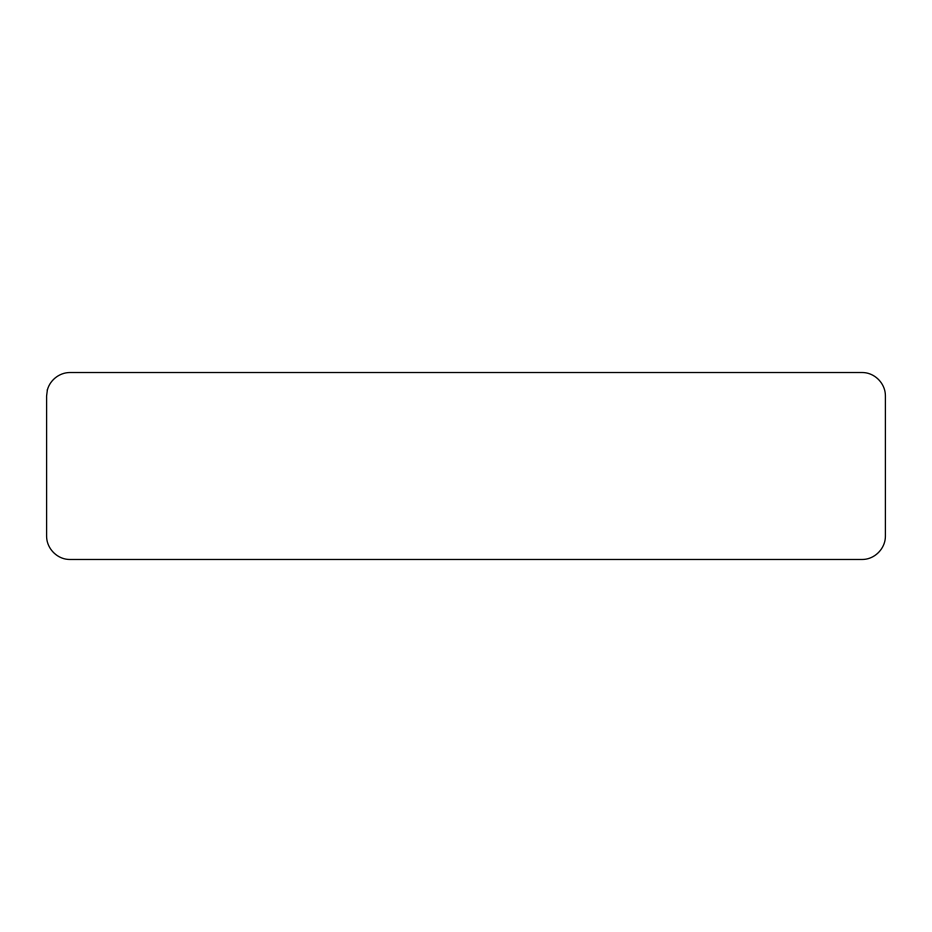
<?xml version="1.0" encoding="UTF-8"?>
<svg xmlns="http://www.w3.org/2000/svg" width="932" height="932" viewBox="0 0 932 932"><rect width="100%" height="100%" fill="white"/><g stroke="black" fill="none" stroke-linecap="round" stroke-linejoin="round"><path stroke-width="1.4" d="M47.392 389.844L46.6 395.89L46.6 536.11C46.518 548.564 57.341 559.55 69.83 559.48L862.17 559.48C874.659 559.55 885.482 548.564 885.4 536.11L885.4 395.89C885.482 383.436 874.659 372.45 862.17 372.52L69.83 372.52C59.532 372.579 50.095 379.907 47.392 389.844"/></g></svg>
